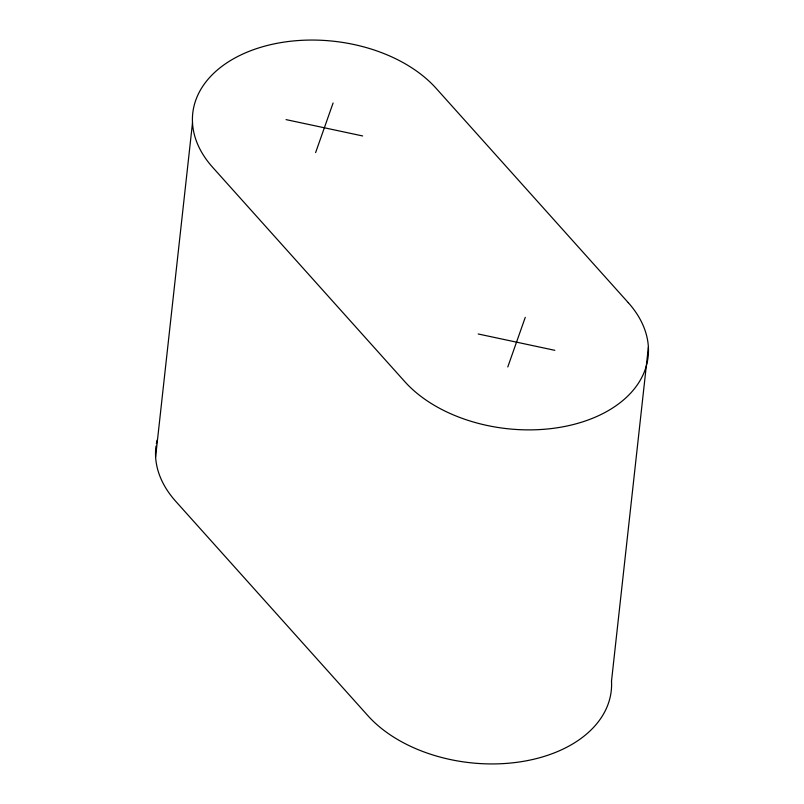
<?xml version="1.0" encoding="UTF-8"?>
<svg xmlns="http://www.w3.org/2000/svg" width="804" height="804" viewBox="0 0 804 804"><rect width="100%" height="100%" fill="white"/><g stroke="black" fill="none" stroke-linecap="round" stroke-linejoin="round"><path stroke-width="1.21" d="M155.614 456.893L192.498 122.841M648.386 347.107L611.502 681.159A132.409 87.043 6.3 0 1 518.55 762.091A132.409 87.043 6.3 0 1 367.92 715.721L175.754 501.354A132.409 87.043 6.3 0 1 156.016 446.109M315.62 152.589L333.097 102.982M507.786 366.966L525.263 317.349M286.053 119.615L362.654 135.956M478.219 333.982L554.83 350.323M156.378 443.718A132.409 87.043 6.3 0 1 157.122 440.18M628.246 302.646L436.08 88.279A132.409 87.043 6.3 0 0 254.144 49.456A132.409 87.043 6.3 0 0 212.638 167.292L404.804 381.659A132.409 87.043 6.3 0 0 586.739 420.482A132.409 87.043 6.3 0 0 628.246 302.646"/></g></svg>
